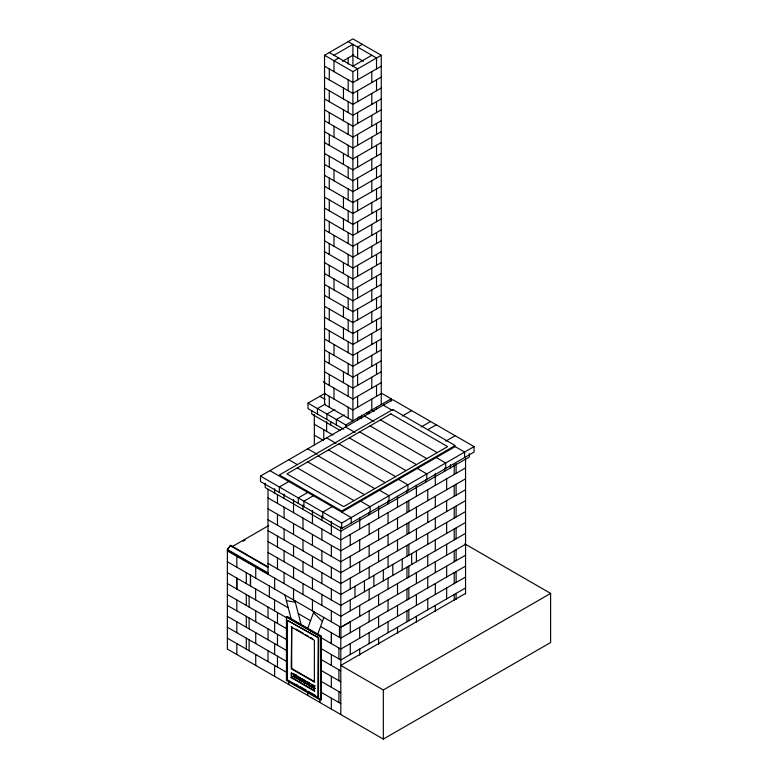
<?xml version="1.0" encoding="UTF-8"?>
<svg xmlns="http://www.w3.org/2000/svg" width="778" height="778" viewBox="0 0 778 778"><rect width="100%" height="100%" fill="white"/><g stroke="black" fill="none" stroke-linecap="round" stroke-linejoin="round"><path stroke-width="1.17" d="M323.502 381.638L324.066 382.338L323.881 381.852M307.66 628.566L313.865 611.683M317.657 634.391L323.872 617.469M268.021 566.89L230.696 545.339L227.38 549.424L227.38 649.066L383.33 739.1L550.62 642.521L550.62 593.41L464.797 543.861M230.696 545.339L227.38 549.424L268.021 572.89M381.249 55.267L352.901 71.644L352.901 420.869L324.543 404.502L324.543 55.267L352.901 38.9L381.249 55.267L381.249 404.502M333.995 55.267L352.901 44.356L352.901 66.179L371.796 55.267M338.722 58L333.995 60.723L333.995 71.644M362.344 44.356L357.617 47.088L357.617 58M342.398 61.336L353.426 54.966M381.249 66.179L352.901 82.556L324.543 66.179M381.249 77.1L352.901 93.467L324.543 77.1M381.249 88.011L352.901 104.378L324.543 88.011M381.249 98.923L352.901 115.29L324.543 98.923M381.249 109.834L352.901 126.211L324.543 109.834M381.249 120.746L352.901 137.123L324.543 120.746M381.249 131.667L352.901 148.034L324.543 131.667M381.249 142.578L352.901 158.945L324.543 142.578M381.249 153.49L352.901 169.857L324.543 153.49M381.249 164.401L352.901 180.778L324.543 164.401M381.249 175.313L352.901 191.689L324.543 175.313M381.249 186.234L352.901 202.601L324.543 186.234M381.249 197.145L352.901 213.512L324.543 197.145M381.249 208.057L352.901 224.424L324.543 208.057M381.249 218.968L352.901 235.345L324.543 218.968M381.249 229.88L352.901 246.256L324.543 229.88M381.249 240.801L352.901 257.168L324.543 240.801M381.249 251.712L352.901 268.079L324.543 251.712M381.249 262.624L352.901 278.991L324.543 262.624M381.249 273.535L352.901 289.912L324.543 273.535M381.249 284.447L352.901 300.823L324.543 284.447M381.249 295.368L352.901 311.735L324.543 295.368M381.249 306.279L352.901 322.646L324.543 306.279M381.249 317.191L352.901 333.558L324.543 317.191M381.249 328.102L352.901 344.469L324.543 328.102M381.249 339.014L352.901 355.39L324.543 339.014M381.249 349.935L352.901 366.302L324.543 349.935M343.711 429.203L308 408.586L308 403.13L325.068 393.337M381.249 360.846L352.901 377.213L324.543 360.846M325.33 404.045L317.453 408.586L317.453 414.052M381.249 371.758L352.901 388.125L324.543 371.758M334.783 409.5L326.906 414.052L326.906 419.507M381.249 382.669L352.901 399.036L324.543 382.669M344.236 414.956L336.359 419.507L336.359 424.963M381.249 393.58L352.901 409.957L324.543 393.58M308 403.13L345.811 424.963L391.178 398.822L391.178 401.01M260.465 476.087L392.783 399.697L474.065 446.621L474.065 452.076L341.746 528.476L260.465 481.543L260.465 476.087L341.746 523.02L474.065 446.621M288.813 481.543L279.37 486.999L279.37 492.455M402.236 416.065L411.679 410.609M307.718 492.455L298.266 497.91L298.266 503.376M421.131 426.976L430.584 421.52M313.388 495.732L303.935 501.188L303.935 506.643M427.851 429.651L436.254 424.798M232.048 546.73L268.76 525.539M243.096 541.225L245.196 540.02M332.294 506.643L322.841 512.099L322.841 517.555M445.706 441.165L455.159 435.709M341.746 512.099L455.159 446.621M465.555 467.909L340.803 539.932L268.021 497.92M465.555 478.82L340.803 550.843L268.021 508.831M465.555 489.732L340.803 561.755L268.021 519.743M465.555 500.643L340.803 572.676L268.021 530.654M465.555 511.554L340.803 583.588L268.021 541.566M286.45 617.149L287.403 616.594L321.421 636.239L321.421 699.539L320.478 700.083L286.45 680.439L286.45 617.149L320.478 636.783L321.421 636.239M287.442 620.387L318.64 637.853L318.163 697.603L287.442 679.865L287.442 620.387L318.64 637.853M465.555 522.476L340.803 594.499L268.021 552.487M291.225 626.942L314.38 640.304L314.38 682.102L291.225 668.74L291.701 626.669L291.701 668.467L314.857 681.829M465.555 533.387L340.803 605.41L268.021 563.398M465.555 544.299L340.803 616.322L227.38 550.843M465.555 555.21L340.803 627.243L340.803 526.832M227.38 561.755L340.89 627.292L350.333 621.836M465.555 566.121L340.803 638.155L340.803 714.544M291.225 673.106L291.701 672.834L291.701 677.414L314.857 690.786L314.38 691.059L291.225 677.687L291.225 673.106L314.857 686.196L311.696 684.377M290.991 677.823L293.821 676.189L315.197 688.53M294.065 676.043L296.185 674.818M465.555 577.043L340.803 649.066L321.051 637.668M293.919 676.345L295.815 675.255M465.555 587.954L340.803 659.977L321.042 648.57M465.555 593.41L340.803 665.433L383.33 689.989L550.62 593.41M311.92 687.567L315.071 685.749M286.411 600.665L295.329 602.211M348.174 41.633L376.523 58L376.523 68.911M352.376 54.966L363.394 61.336M329.269 52.544L357.617 68.911L357.617 79.823M324.543 55.267L352.901 71.644M381.726 393.367L391.178 398.822M383.33 405.153L392.783 410.609M454.109 446.018L464.612 452.076L464.612 457.532M371.067 409.529L374.218 411.348M380.491 419.887L437.197 452.621M366.866 412.564L368.966 413.77L368.966 411.591M364.425 416.065L373.878 421.52M436.254 457.532L445.706 462.998L445.706 468.453M358.444 416.979L361.595 418.797M319.816 396.313L325.068 399.347M370.095 425.887L426.801 458.631M359.699 431.887L416.405 464.631M345.529 426.976L354.972 432.432M417.358 468.453L426.801 473.909L426.801 479.365M340.142 430.419L311.784 414.052L311.784 410.774M349.303 437.888L406.009 470.632M314.331 424.253L333.003 435.028M338.907 443.898L395.613 476.632M326.624 437.888L336.077 443.353M398.453 479.365L407.905 484.82L407.905 490.276M314.331 435.165L323.551 440.484M328.511 449.898L385.217 482.632M307.718 448.809L317.171 454.264M379.547 490.276L389 495.732L389 501.188M318.114 455.898L374.821 488.642M307.718 461.899L364.425 494.643M288.813 459.72L297.215 464.573M360.642 501.188L370.095 506.643L370.095 512.099M297.322 467.899L354.029 500.643M269.917 470.632L351.199 517.555L351.199 523.02M230.22 545.611L268.021 567.434M227.38 550.299L268.021 573.765M227.38 572.676L288.249 607.812M298.266 613.599L310.548 620.688M320.565 626.475L340.89 638.203L340.89 627.292M286.926 616.866L320.954 636.511L320.954 699.811M227.38 583.588L286.751 617.858M295.912 629.101L303.274 633.35M305.384 634.566L308.535 636.385M310.646 637.6L312.746 638.816M227.38 594.499L286.79 628.799M227.38 605.41L286.79 639.711M321.042 659.481L340.803 670.889M227.38 616.322L286.79 650.622M321.042 670.393L340.803 681.8M227.38 627.243L286.79 661.533M321.042 681.314L340.803 692.721M292.752 673.437L300.123 677.687M302.224 678.902L305.384 680.731M307.485 681.946L309.595 683.162M294.016 676.072L315.022 688.199M227.38 638.155L286.79 672.455M295.64 677.56L297.731 678.766M299.822 679.972L307.145 684.202M309.236 685.408L314.468 688.433M321.042 692.226L340.803 703.633M293.355 676.461L297.41 678.805M299.442 679.972L301.475 681.149M303.508 682.316L305.54 683.492M307.563 684.659L313.66 688.18M295.844 684.173L297.916 685.369M299.987 686.566L306.201 690.154M308.273 691.35L315.528 695.532M290.019 681.956L305.482 690.883M307.543 692.07L309.605 693.266M311.677 694.453L314.769 696.242M316.831 697.428L318.892 698.625M313.485 612.694L322.413 621.457M294.959 600.772L301.281 625.269M284.942 594.995L291.264 619.473M469.338 453.72L469.338 456.987L340.803 531.199L265.191 487.543L265.191 483.187M465.555 458.203L465.555 594.013M456.103 463.659L456.103 473.364M456.103 484.276L456.103 495.187M456.103 506.099L456.103 517.01M456.103 527.931L456.103 538.843M456.103 549.754L456.103 560.666M456.103 571.577L456.103 582.498M456.103 593.41L456.103 599.468M454.216 464.748L454.216 474.454M454.216 485.365L454.216 496.276M454.216 507.188L454.216 518.109M454.216 529.021L454.216 539.932M454.216 550.843L454.216 561.755M454.216 572.676L454.216 583.588M454.216 594.499L454.216 600.558M450.433 464.631L450.433 467.909M446.65 478.82L446.65 489.732M446.65 500.643L446.65 511.554M446.65 522.466L446.65 533.387M446.65 544.299L446.65 555.21M446.65 566.121L446.65 577.033M446.65 587.954L446.65 598.865M444.763 467.899L444.763 471.176M435.31 473.364L435.31 485.365M435.31 496.276L435.31 507.188M435.31 518.109L435.31 529.021M435.31 539.932L435.31 550.843M435.31 561.755L435.31 572.676M435.31 583.588L435.31 594.499M435.31 605.41L435.31 611.479M427.754 489.732L427.754 500.643M427.754 511.554L427.754 522.466M427.754 533.387L427.754 544.299M427.754 555.21L427.754 566.121M427.754 577.033L427.754 587.954M427.754 598.865L427.754 609.777M425.858 479.909L425.858 482.088M416.405 485.365L416.405 487.543M416.405 487.787L416.405 496.276M416.405 507.188L416.405 518.109M416.405 529.021L416.405 539.932M416.405 550.843L416.405 561.755M416.405 572.676L416.405 583.588M416.405 594.499L416.405 605.41M416.405 616.322L416.405 622.39M411.679 553.576L411.679 564.488M408.849 500.643L408.849 511.554M408.849 522.466L408.849 533.387M408.849 544.299L408.849 555.21M408.849 566.121L408.849 577.033M408.849 587.954L408.849 598.865M408.849 609.777L408.849 620.688M406.962 490.821L406.962 493.009M406.962 501.732L406.962 512.644M406.962 523.565L406.962 534.476M406.962 545.388L406.962 556.299M406.962 567.211L406.962 578.132M406.962 589.043L406.962 599.955M406.962 610.866L406.962 621.778M402.236 559.032L402.236 569.943M397.509 496.276L397.509 507.188M397.509 518.109L397.509 529.021M397.509 539.932L397.509 550.843M397.509 583.588L397.509 594.499M397.509 605.41L397.509 616.322M397.509 627.243L397.509 633.302M392.783 564.488L392.783 575.399M388.057 500.643L388.057 503.92M388.057 512.644L388.057 523.565M388.057 534.476L388.057 545.388M388.057 556.299L388.057 567.211M388.057 578.132L388.057 589.043M388.057 599.955L388.057 610.866M388.057 621.778L388.057 632.699M383.33 569.943L383.33 580.855M383.33 689.989L383.33 739.1M378.604 506.099L378.604 518.109M378.604 529.021L378.604 539.932M378.604 550.843L378.604 561.755M378.604 594.499L378.604 605.41M378.604 616.322L378.604 627.243M378.604 638.155L378.604 644.213M376.523 79.823L376.523 90.734M376.523 101.655L376.523 112.567M376.523 123.478L376.523 134.39M376.523 145.301L376.523 156.222M376.523 167.134L376.523 178.045M376.523 188.957L376.523 199.868M376.523 210.789L376.523 221.701M376.523 232.612L376.523 243.524M376.523 254.435L376.523 265.356M376.523 276.268L376.523 287.179M376.523 298.091L376.523 309.002M376.523 319.923L376.523 330.835M376.523 341.746L376.523 352.658M376.523 363.569L376.523 374.49M376.523 385.402L376.523 396.313M376.523 407.283L376.523 409.471M373.878 575.399L373.878 586.311M371.796 71.644L371.796 82.556M371.796 93.467L371.796 104.378M371.796 115.29L371.796 126.211M371.796 137.123L371.796 148.034M371.796 158.945L371.796 169.857M371.796 180.778L371.796 191.689M371.796 202.601L371.796 213.512M371.796 224.424L371.796 235.345M371.796 246.256L371.796 257.168M371.796 268.079L371.796 278.991M371.796 289.912L371.796 300.823M371.796 311.735L371.796 322.646M371.796 333.558L371.796 344.479M371.796 355.39L371.796 366.302M371.796 377.213L371.796 388.125M371.796 399.046L371.796 409.957M369.151 512.644L369.151 514.832M369.151 523.565L369.151 534.476M369.151 545.388L369.151 556.299M369.151 567.211L369.151 578.132M369.151 589.043L369.151 599.955M369.151 610.866L369.151 621.778M369.151 632.699L369.151 643.61M364.425 580.855L364.425 591.766M361.595 415.16L361.595 417.582M359.699 518.109L359.699 520.288M359.699 520.531L359.699 529.021M359.699 539.932L359.699 550.843M359.699 561.755L359.699 572.676M359.699 605.41L359.699 616.322M359.699 627.243L359.699 638.155M359.699 649.066L359.699 655.125M357.617 90.734L357.617 101.655M357.617 112.567L357.617 123.478M357.617 134.39L357.617 145.301M357.617 156.222L357.617 167.134M357.617 178.045L357.617 188.957M357.617 199.868L357.617 210.789M357.617 221.701L357.617 232.612M357.617 243.524L357.617 254.435M357.617 265.356L357.617 276.268M357.617 287.179L357.617 298.091M357.617 309.002L357.617 319.923M357.617 330.835L357.617 341.746M357.617 352.658L357.617 363.569M357.617 374.49L357.617 385.402M357.617 396.313L357.617 407.225M357.617 418.136L357.617 420.324M354.972 586.311L354.972 597.222M350.246 534.476L350.246 545.388M350.246 556.299L350.246 567.211M350.246 578.132L350.246 589.043M350.246 599.955L350.246 610.866M350.246 621.778L350.333 632.747M350.246 643.61L350.246 654.522M348.174 58L348.174 64.059M348.174 79.823L348.174 90.734M348.174 101.655L348.174 112.567M348.174 123.478L348.174 134.39M348.174 145.301L348.174 156.222M348.174 167.134L348.174 178.045M348.174 188.957L348.174 199.868M348.174 210.789L348.174 221.701M348.174 232.612L348.174 243.524M348.174 254.435L348.174 265.356M348.174 276.268L348.174 287.179M348.174 298.091L348.174 309.002M348.174 319.923L348.174 330.835M348.174 341.746L348.174 352.658M348.174 363.569L348.174 374.49M348.174 385.402L348.174 396.313M348.174 407.225L348.174 418.136M345.811 424.963L345.811 427.141M343.448 88.011L343.448 98.923M343.448 109.834L343.448 120.746M343.448 153.49L343.448 164.401M343.448 197.145L343.448 208.057M343.448 218.968L343.448 229.88M343.448 262.624L343.448 273.535M343.448 306.279L343.448 317.191M343.448 328.102L343.448 339.014M343.448 371.758L343.448 382.669M341.746 523.02L341.746 528.476M339.471 626.475L339.471 637.386M338.907 647.977L338.907 658.888M338.907 669.8L338.907 680.711M338.907 691.623L338.907 702.544M333.995 126.211L333.995 137.123M333.995 169.857L333.995 180.778M333.995 235.345L333.995 246.256M333.995 278.991L333.995 289.912M333.995 344.479L333.995 355.39M333.995 388.125L333.995 399.046M331.438 643.659L331.438 632.747L331.35 643.61M331.35 521.377L331.35 525.743M331.35 525.986L331.35 534.476M331.35 545.388L331.35 556.299M331.35 567.211L331.35 578.132M331.35 589.043L331.35 599.955M331.35 610.866L331.35 621.778M331.35 654.522L331.35 665.433M331.35 676.345L331.35 687.266M331.35 698.177L331.35 709.089M330.689 421.686L330.689 424.963M329.269 68.911L329.269 79.823M329.269 90.734L329.269 101.655M329.269 112.567L329.269 123.478M329.269 134.39L329.269 145.301M329.269 156.222L329.269 167.134M329.269 178.045L329.269 188.957M329.269 199.868L329.269 210.789M329.269 221.701L329.269 232.612M329.269 243.524L329.269 254.435M329.269 265.356L329.269 276.268M329.269 287.179L329.269 298.091M329.269 309.002L329.269 319.923M329.269 330.835L329.269 341.746M329.269 352.658L329.269 363.569M329.269 374.49L329.269 385.402M329.269 396.313L329.269 407.225M326.624 421.647L326.624 431.343M323.784 429.709L323.784 439.405M321.898 515.921L321.898 520.288M321.898 529.021L321.898 539.932M321.898 550.843L321.898 561.755M321.898 572.676L321.898 583.588M321.898 594.499L321.898 605.41M320.478 636.783L320.478 700.083M320.011 698.907L320.011 702.544M318.163 638.125L318.163 697.603M314.331 414.548L314.331 444.87M314.38 686.468L314.38 691.059M312.445 510.465L312.445 514.832M312.445 515.075L312.445 523.565M312.445 534.476L312.445 545.388M312.445 556.299L312.445 567.211M312.445 578.132L312.445 589.043M312.445 599.955L312.445 610.866M307.718 692.177L307.718 695.444M302.992 505.01L302.992 509.376M302.992 518.109L302.992 529.021M302.992 539.932L302.992 550.843M302.992 561.755L302.992 572.676M302.992 583.588L302.992 594.499M293.821 673.758L293.821 676.189M293.539 499.554L293.539 512.644M293.539 523.565L293.539 534.476M293.539 545.388L293.539 556.299M293.539 567.211L293.539 578.132M293.539 589.043L293.539 599.955M288.813 680.896L288.813 684.533M284.087 494.098L284.087 498.465M284.087 507.188L284.087 518.109M284.087 529.021L284.087 539.932M284.087 550.843L284.087 561.755M284.087 572.676L284.087 583.588M277.474 494.886L277.474 503.376M277.474 514.287L277.474 525.199M277.474 536.11L277.474 547.022M277.474 557.943L277.474 568.854M277.474 612.51L277.474 623.421M277.474 634.333L277.474 645.244M277.474 656.155L277.474 667.077M274.644 488.642L274.644 493.009M274.644 578.132L274.644 589.043M274.546 599.906L274.546 610.818M274.644 621.778L274.644 632.699M274.644 643.61L274.644 654.522M274.644 665.433L274.644 676.345M269.353 585.99L269.353 596.901M268.021 489.43L268.021 574.31M268.021 607.054L268.021 617.965M268.021 628.877L268.021 639.788M268.021 650.7L268.021 661.611M255.738 567.211L255.738 578.132M255.738 610.866L255.738 621.778M255.738 632.699L255.738 643.61M255.738 654.522L255.738 665.433M255.641 588.985L255.641 599.906M250.535 575.127L250.535 586.038M250.448 575.078L250.448 585.99M249.125 596.133L249.125 607.054M249.125 617.965L249.125 628.877M249.125 639.788L249.125 650.7M246.286 572.676L246.286 583.588M246.286 594.499L246.286 605.41M246.286 616.322L246.286 627.243M246.286 638.155L246.286 649.066M236.833 556.299L236.833 567.22M236.833 578.132L236.833 589.043M236.833 599.955L236.833 610.866M236.833 621.778L236.833 632.699M236.833 643.61L236.833 654.522M236.745 578.073L236.745 588.985M392.783 409.52L279.37 474.998L341.746 511.01L455.159 445.531L392.783 409.52M390.887 413.886L286.926 473.909L343.633 506.643L447.593 446.621L390.887 413.886"/></g></svg>
